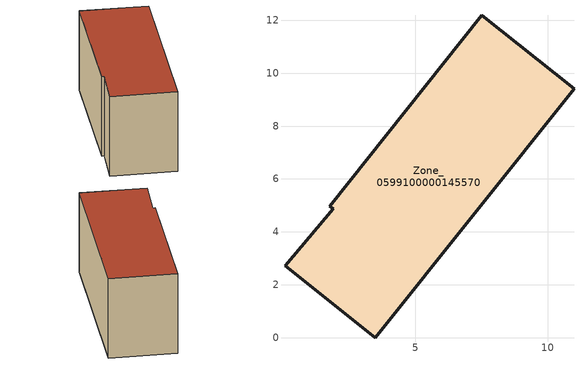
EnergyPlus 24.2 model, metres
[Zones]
Zone_0599100000145570
 floor ground (C_G): 11,9.4 3.48,0 0.06,2.72 1.88,4.88 1.75,4.97 7.51,12.18 z0.49
 wall outside (C_F): 11,9.4 7.51,12.18 1.75,4.97 1.88,4.88 0.06,2.72 3.48,0 11,9.4 z0.49:6.16
 roof outside (C_R): 3.48,0 11,9.4 7.51,12.18 1.75,4.97 1.88,4.88 0.06,2.72 z6.16
[BUILDING]
Pand.0599100000145570: North Axis=0; Terrain=City; Loads Convergence Tolerance Value=0.04; Temperature Convergence Tolerance Value=0.4; Solar Distribution=FullExterior; Maximum Number of Warmup Days=25; Minimum Number of Warmup Days=1
[Site:Location]
Rotterdam.The.Hague.AP_ZH_NLD Design_Conditions: Latitude=51.96; Longitude=4.45; Time Zone=1; Elevation=-4.5
[SITE:GROUNDTEMPERATURE:BUILDINGSURFACE]
18, 18, 18, 18, 18, 18, 18, 18, 18, 18, 18, 18
[MATERIAL] Thermal Absorptance=0.9; Solar Absorptance=0.7; Visible Absorptance=0.7
Name | Roughness | Thickness | Conductivity | Density | Specific Heat
G.TC.1946-1964 | MediumSmooth | 0.15 | 1 | 540 | 1210
F.TC.1946-1964 | Rough | 0.3 | 0.857143 | 1920 | 840
R.TC.1946-1964 | MediumRough | 0.2 | 0.235294 | 1500 | 1000
[CONSTRUCTION]
C_G: G.TC.1946-1964
C_F: F.TC.1946-1964
C_R: R.TC.1946-1964
[ZONE]
Zone_0599100000145570: Type=1; Multiplier=1; Ceiling Height=Autocalculate; Volume=Autocalculate; Floor Area=autocalculate; Part of Total Floor Area=Yes
[ZONEINFILTRATION:DESIGNFLOWRATE]
Infil_Zone_0599100000145570: Zone or ZoneList or Space or SpaceList=Zone_0599100000145570; Schedule=AlwaysOn; Design Flow Rate Calculation Method=Flow/Area; Flow Rate per Floor Area=0.003; Constant Term Coefficient=1; Temperature Term Coefficient=0; Velocity Term Coefficient=0; Velocity Squared Term Coefficient=0
[HVACTEMPLATE:ZONE:IDEALLOADSAIRSYSTEM]
Zone_0599100000145570: Maximum Heating Supply Air Temperature=50; Minimum Cooling Supply Air Temperature=13; Maximum Heating Supply Air Humidity Ratio=0.0156; Minimum Cooling Supply Air Humidity Ratio=0.0077; Heating Limit=NoLimit; Cooling Limit=NoLimit; Dehumidification Control Type=ConstantSensibleHeatRatio; Cooling Sensible Heat Ratio=0.7; Dehumidification Setpoint=60; Humidification Control Type=None; Humidification Setpoint=30; Outdoor Air Method=None; Outdoor Air Flow Rate per Person=0.00944; Outdoor Air Flow Rate per Zone Floor Area=0; Outdoor Air Flow Rate per Zone=0; Demand Controlled Ventilation Type=None; Outdoor Air Economizer Type=NoEconomizer; Heat Recovery Type=None; Sensible Heat Recovery Effectiveness=0.7; Latent Heat Recovery Effectiveness=0.65
[ZONECONTROL:THERMOSTAT]
ThermostatControl_Zone_0599100000145570: Zone or ZoneList=Zone_0599100000145570; Control Type Schedule=DualSetpointControlType; Control 1=Thermostat_Zone_0599100000145570; Temperature Difference Between Cutout And Setpoint=0
[THERMOSTATSETPOINT:DUALSETPOINT]
Thermostat_Zone_0599100000145570: Heating Setpoint Temperature Schedule=HeatingSetpoint_Zone_0599100000145570; Cooling Setpoint Temperature Schedule=CoolingSetpoint_Zone_0599100000145570
[SCHEDULE:COMPACT]
HeatingSetpoint_Zone_0599100000145570: Through: 12/31, For: AllDays, Until: 24:00, 21
CoolingSetpoint_Zone_0599100000145570: Through: 12/31, For: AllDays, Until: 24:00, 24
DualSetpointControlType: Through: 12/31, For: AllDays, Until: 24:00, 4
AlwaysOn: Through: 12/31, For: AllDays, Until: 24:00, 1
